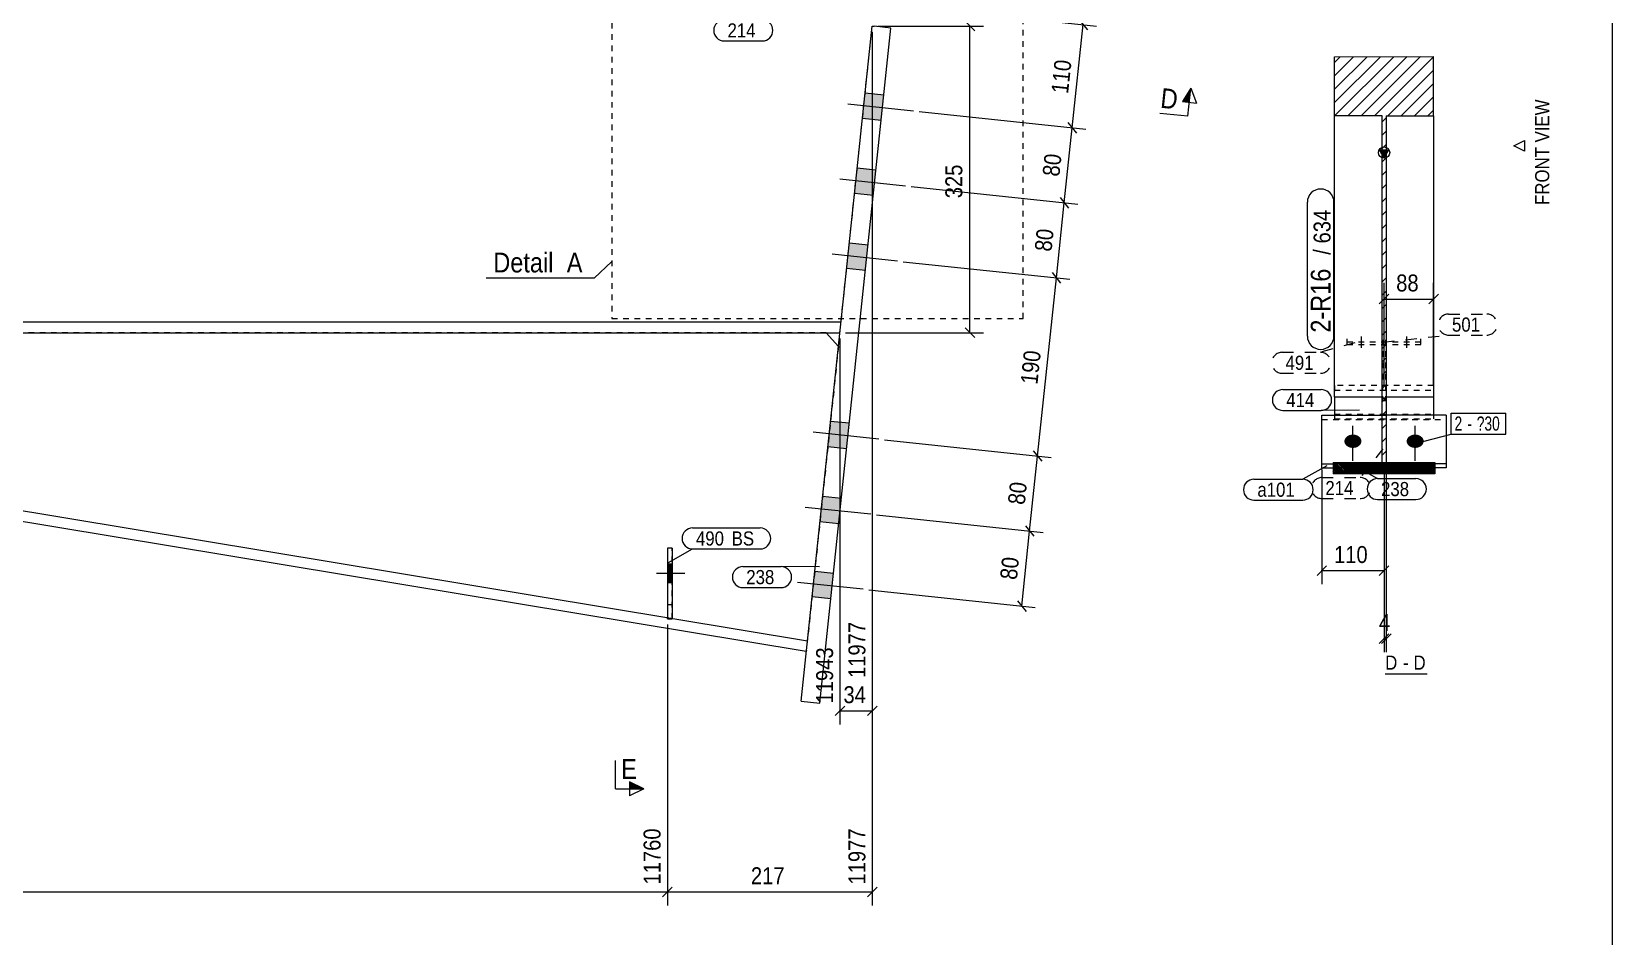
# Model space of a CAD drawing. Header units: millimetres. Extents: x 2 to 1174, y 1 to 825.
# Drawn here: x 894.6 to 1174, y 268.4 to 428.3 of the extents above; entities that cross this region are included whole.
import ezdxf

# ---------------------------------------------------------------- set-up
doc = ezdxf.new("R2010")
doc.units = ezdxf.units.MM
for name, pattern in [('XKITLINE00', [0]), ('XKITLINE01', [4, 1, -1, 1, -1]), ('XKITLINE02', [4, 2, -2])]:
    doc.linetypes.add(name, pattern=pattern)
for name, color, linetype, lineweight in [('Bolt', 3, 'Continuous', 0), ('BoltMark', 7, 'Continuous', 0), ('DetailSymbol', 3, 'Continuous', 0), ('Dimensions', 7, 'Continuous', 0), ('DrawingSheet', 5, 'Continuous', 0), ('OtherObjectType', 7, 'Continuous', 0), ('Part', 2, 'Continuous', 0), ('PartMark', 7, 'Continuous', 0), ('Section', 6, 'Continuous', 0)]:
    doc.layers.add(name, color=color, linetype=linetype, lineweight=lineweight)
doc.styles.add('ARIAL', font='ARIAL.TTF')
doc.styles.add('ARIAL_NARROW', font='ARIALN.TTF')

# ---------------------------------------------------------------- blocks, each defined once
blk = doc.blocks.new('*A5')
at = {"layer": 'Part', "color": 7, "linetype": 'XKITLINE00', "lineweight": 0}
for p, q in [((1124.89, 413.42), (1135.36, 423.89)), ((1124.89, 415.78), (1132.99, 423.89)), ((1124.89, 418.14), (1130.63, 423.88)), ((1124.89, 420.5), (1128.27, 423.87)), ((1124.89, 422.85), (1125.9, 423.87)), ((1127.25, 413.42), (1137.72, 423.9)), ((1129.6, 413.42), (1140.08, 423.91)), ((1131.96, 413.42), (1142.38, 423.84)), ((1134.32, 413.42), (1142.39, 421.5)), ((1136.68, 413.42), (1142.39, 419.14)), ((1139.03, 413.42), (1142.39, 416.78)), ((1141.39, 413.42), (1142.39, 414.42)), ((1133.29, 412.4), (1133.99, 413.1)), ((1133.29, 410.04), (1133.99, 410.74)), ((1133.29, 407.68), (1133.99, 408.38)), ((1133.29, 405.32), (1133.99, 406.02)), ((1133.29, 402.97), (1133.99, 403.67)), ((1133.29, 400.61), (1133.99, 401.31)), ((1133.29, 398.25), (1133.99, 398.95)), ((1133.29, 395.89), (1133.99, 396.59)), ((1133.29, 393.54), (1133.99, 394.24)), ((1133.29, 391.18), (1133.99, 391.88)), ((1133.29, 388.82), (1133.99, 389.52)), ((1133.29, 386.46), (1133.99, 387.16)), ((1133.29, 384.11), (1133.99, 384.81)), ((1133.29, 381.75), (1133.99, 382.45)), ((1133.29, 379.39), (1133.99, 380.09)), ((1133.29, 377.04), (1133.99, 377.74)), ((1133.29, 374.68), (1133.99, 375.38)), ((1133.29, 372.32), (1133.99, 373.02)), ((1133.29, 369.96), (1133.99, 370.66)), ((1133.29, 367.61), (1133.99, 368.31)), ((1133.29, 365.25), (1133.99, 365.95)), ((1133.29, 362.89), (1133.99, 363.59)), ((1133.29, 360.53), (1133.99, 361.23)), ((1133.29, 358.18), (1133.99, 358.88)), ((1133.29, 355.82), (1133.99, 356.52)), ((1133.29, 353.46), (1133.99, 354.16))]:
    blk.add_line(p, q, dxfattribs=at)
blk = doc.blocks.new('*A8')
at = {"layer": 'Part', "color": 7, "linetype": 'XKITLINE00', "lineweight": 0}
for p, q in [((1125.72, 351.22), (1124.79, 352.14)), ((1125.85, 351.35), (1125.06, 352.14)), ((1125.99, 351.49), (1125.33, 352.14)), ((1126.12, 351.62), (1125.6, 352.14)), ((1126.26, 351.76), (1125.87, 352.14)), ((1126.39, 351.89), (1126.14, 352.14)), ((1126.52, 352.03), (1126.41, 352.14)), ((1128.68, 350.14), (1126.68, 352.14)), ((1128.95, 350.14), (1126.95, 352.14)), ((1129.22, 350.14), (1127.22, 352.14)), ((1129.49, 350.14), (1127.49, 352.14)), ((1129.76, 350.14), (1127.76, 352.14)), ((1130.03, 350.14), (1128.03, 352.14)), ((1130.3, 350.14), (1128.3, 352.14)), ((1130.57, 350.14), (1128.57, 352.14)), ((1130.84, 350.14), (1128.84, 352.14)), ((1131.1, 350.14), (1129.1, 352.14)), ((1131.37, 350.14), (1129.37, 352.14)), ((1131.64, 350.14), (1129.64, 352.14)), ((1131.91, 350.14), (1129.91, 352.14)), ((1132.18, 350.14), (1130.18, 352.14)), ((1132.45, 350.14), (1130.45, 352.14)), ((1132.72, 350.14), (1130.72, 352.14)), ((1132.99, 350.14), (1130.99, 352.14)), ((1133.26, 350.14), (1131.26, 352.14)), ((1133.53, 350.14), (1131.53, 352.14)), ((1133.8, 350.14), (1131.8, 352.14)), ((1134.07, 350.14), (1132.07, 352.14)), ((1134.34, 350.14), (1132.34, 352.14)), ((1134.61, 350.14), (1132.61, 352.14)), ((1134.88, 350.14), (1132.88, 352.14)), ((1135.15, 350.14), (1133.15, 352.14)), ((1135.41, 350.14), (1133.41, 352.14)), ((1135.68, 350.14), (1133.68, 352.14)), ((1135.95, 350.14), (1133.95, 352.14)), ((1136.22, 350.14), (1134.22, 352.14)), ((1136.49, 350.14), (1134.49, 352.14)), ((1136.76, 350.14), (1134.76, 352.14)), ((1137.03, 350.14), (1135.03, 352.14)), ((1137.3, 350.14), (1135.3, 352.14)), ((1137.57, 350.14), (1135.57, 352.14)), ((1137.84, 350.14), (1135.84, 352.14)), ((1138.11, 350.14), (1136.11, 352.14)), ((1138.38, 350.14), (1136.38, 352.14)), ((1138.65, 350.14), (1136.65, 352.14)), ((1138.92, 350.14), (1136.92, 352.14)), ((1139.19, 350.14), (1137.19, 352.14)), ((1139.46, 350.14), (1137.46, 352.14)), ((1139.73, 350.14), (1137.73, 352.14)), ((1139.99, 350.14), (1137.99, 352.14)), ((1140.26, 350.14), (1138.26, 352.14)), ((1140.53, 350.14), (1138.53, 352.14)), ((1140.8, 350.14), (1138.8, 352.14)), ((1141.07, 350.14), (1139.07, 352.14)), ((1141.34, 350.14), (1139.34, 352.14)), ((1141.61, 350.14), (1139.61, 352.14)), ((1141.88, 350.14), (1139.88, 352.14)), ((1142.15, 350.14), (1140.15, 352.14)), ((1142.42, 350.14), (1140.42, 352.14)), ((1142.64, 350.19), (1140.69, 352.14)), ((1142.64, 350.46), (1140.96, 352.14)), ((1142.64, 350.73), (1141.23, 352.14)), ((1142.64, 351), (1141.5, 352.14)), ((1142.64, 351.27), (1141.77, 352.14)), ((1142.64, 351.54), (1142.04, 352.14)), ((1142.64, 351.81), (1142.31, 352.14)), ((1142.63, 352.09), (1142.57, 352.14)), ((1125.58, 351.08), (1124.64, 352.03)), ((1125.45, 350.95), (1124.64, 351.76)), ((1125.31, 350.82), (1124.64, 351.49)), ((1125.18, 350.68), (1124.64, 351.22)), ((1125.04, 350.55), (1124.64, 350.95)), ((1124.91, 350.41), (1124.64, 350.68)), ((1124.77, 350.28), (1124.64, 350.41)), ((1124.91, 350.14), (1124.77, 350.28)), ((1125.18, 350.14), (1124.91, 350.41)), ((1125.45, 350.14), (1125.04, 350.55)), ((1125.72, 350.14), (1125.18, 350.68)), ((1125.99, 350.14), (1125.31, 350.82)), ((1126.26, 350.14), (1125.45, 350.95)), ((1126.52, 350.14), (1125.58, 351.08)), ((1126.79, 350.14), (1125.72, 351.22)), ((1127.06, 350.14), (1125.85, 351.35)), ((1127.33, 350.14), (1125.99, 351.49)), ((1127.6, 350.14), (1126.12, 351.62)), ((1127.87, 350.14), (1126.26, 351.76)), ((1128.14, 350.14), (1126.39, 351.89)), ((1128.41, 350.14), (1126.52, 352.03))]:
    blk.add_line(p, q, dxfattribs=at)
blk = doc.blocks.new('*A18')
at = {"layer": 'Bolt'}
for points in [[(1044.77, 412.62), (1041.45, 412.97), (1041.92, 417.45), (1045.24, 417.1)], [(1044.77, 412.62), (1041.45, 412.97), (1041.92, 417.45), (1045.24, 417.1)], [(1043.37, 399.36), (1040.05, 399.71), (1040.52, 404.19), (1043.84, 403.84)], [(1043.37, 399.36), (1040.05, 399.71), (1040.52, 404.19), (1043.84, 403.84)], [(1041.97, 386.1), (1038.65, 386.45), (1039.13, 390.93), (1042.44, 390.58)], [(1041.97, 386.1), (1038.65, 386.45), (1039.13, 390.93), (1042.44, 390.58)], [(1038.65, 354.61), (1035.33, 354.96), (1035.8, 359.44), (1039.12, 359.09)], [(1038.65, 354.61), (1035.33, 354.96), (1035.8, 359.44), (1039.12, 359.09)], [(1037.25, 341.35), (1033.93, 341.7), (1034.41, 346.18), (1037.72, 345.83)], [(1037.25, 341.35), (1033.93, 341.7), (1034.41, 346.18), (1037.72, 345.83)], [(1035.85, 328.09), (1032.54, 328.44), (1033.01, 332.92), (1036.32, 332.57)], [(1035.85, 328.09), (1032.54, 328.44), (1033.01, 332.92), (1036.32, 332.57)]]:
    blk.add_hatch(color=3, dxfattribs=at).paths.add_polyline_path(points, flags=17)
at = {"layer": 'Bolt', "color": 3, "linetype": 'XKITLINE00', "lineweight": 0}
for p, q in [((1045.24, 417.1), (1041.92, 417.45)), ((1045.24, 417.1), (1041.92, 417.45)), ((1050.47, 414.28), (1038.87, 415.51)), ((1050.47, 414.28), (1038.87, 415.51)), ((1044.77, 412.62), (1041.45, 412.97)), ((1044.77, 412.62), (1041.45, 412.97)), ((1043.84, 403.84), (1040.52, 404.19)), ((1043.84, 403.84), (1040.52, 404.19)), ((1049.07, 401.02), (1037.47, 402.25)), ((1049.07, 401.02), (1037.47, 402.25)), ((1043.37, 399.36), (1040.05, 399.71)), ((1043.37, 399.36), (1040.05, 399.71)), ((1047.67, 387.76), (1036.07, 388.99)), ((1047.67, 387.76), (1036.07, 388.99)), ((1042.44, 390.58), (1039.13, 390.93)), ((1042.44, 390.58), (1039.13, 390.93)), ((1041.97, 386.1), (1038.65, 386.45)), ((1041.97, 386.1), (1038.65, 386.45)), ((1039.12, 359.09), (1035.8, 359.44)), ((1039.12, 359.09), (1035.8, 359.44)), ((1044.35, 356.27), (1032.75, 357.5)), ((1044.35, 356.27), (1032.75, 357.5)), ((1038.65, 354.61), (1035.33, 354.96)), ((1038.65, 354.61), (1035.33, 354.96)), ((1042.95, 343.01), (1031.35, 344.24)), ((1042.95, 343.01), (1031.35, 344.24)), ((1037.72, 345.83), (1034.41, 346.18)), ((1037.72, 345.83), (1034.41, 346.18)), ((1037.25, 341.35), (1033.93, 341.7)), ((1037.25, 341.35), (1033.93, 341.7)), ((1036.32, 332.57), (1033.01, 332.92)), ((1036.32, 332.57), (1033.01, 332.92)), ((1041.56, 329.75), (1029.95, 330.98)), ((1041.56, 329.75), (1029.95, 330.98)), ((1035.85, 328.09), (1032.54, 328.44)), ((1035.85, 328.09), (1032.54, 328.44))]:
    blk.add_line(p, q, dxfattribs=at)
blk = doc.blocks.new('*A20')
at = {"layer": 'Part', "color": 7, "linetype": 'XKITLINE01', "lineweight": 0}
blk.add_line((1037.46, 375.11), (1043.17, 429.3), dxfattribs=at)
at = {"layer": 'Part', "color": 2, "linetype": 'XKITLINE00', "lineweight": 0}
for p, q in [((1037.65, 376.94), (677.67, 376.94)), ((677.67, 375.11), (1037.46, 375.11))]:
    blk.add_line(p, q, dxfattribs=at)
blk = doc.blocks.new('*A24')
at = {"layer": 'Part', "color": 2, "linetype": 'XKITLINE00', "lineweight": 0}
for p, q in [((1007.8, 337.05), (1006.96, 337.05)), ((1006.96, 337.05), (1006.96, 324.69)), ((1007.8, 337.05), (1007.8, 324.55))]:
    blk.add_line(p, q, dxfattribs=at)
at = {"layer": 'Part', "color": 7, "linetype": 'XKITLINE01', "lineweight": 0}
for p, q in [((1006.96, 327.05), (1007.8, 327.05)), ((1006.96, 324.55), (1006.96, 324.69)), ((1007.8, 324.55), (1006.96, 324.55))]:
    blk.add_line(p, q, dxfattribs=at)
blk = doc.blocks.new('*A34')
at = {"layer": 'Part', "color": 7, "linetype": 'XKITLINE01', "lineweight": 0}
for p, q in [((1006.96, 337.05), (1006.96, 324.55)), ((1007.8, 337.05), (1006.96, 337.05)), ((1007.8, 324.55), (1007.8, 337.05)), ((1006.96, 327.05), (1007.8, 327.05)), ((1006.96, 324.55), (1007.8, 324.55))]:
    blk.add_line(p, q, dxfattribs=at)
blk = doc.blocks.new('*A54')
at = {"layer": 'Part', "color": 2, "linetype": 'XKITLINE00', "lineweight": 0}
for p, q in [((1030.59, 309.96), (1043.17, 429.3)), ((1033.9, 309.61), (1046.49, 428.95)), ((1043.17, 429.3), (1043.49, 429.26)), ((1046.49, 428.95), (1043.5, 429.26)), ((1030.59, 309.96), (1033.9, 309.61))]:
    blk.add_line(p, q, dxfattribs=at)
at = {"layer": 'Part', "color": 7, "linetype": 'XKITLINE01', "lineweight": 0}
for p, q in [((1043.49, 429.26), (1043.5, 429.26)), ((1043.5, 429.26), (1043.49, 429.26))]:
    blk.add_line(p, q, dxfattribs=at)
blk = doc.blocks.new('*A55')
at = {"layer": 'Part', "color": 2, "linetype": 'XKITLINE00', "lineweight": 0}
for p, q in [((1031.71, 320.58), (702.97, 375.11)), ((1037.2, 372.69), (1035.02, 375.11)), ((1031.51, 318.75), (702.67, 373.3))]:
    blk.add_line(p, q, dxfattribs=at)
at = {"layer": 'Part', "color": 7, "linetype": 'XKITLINE01', "lineweight": 0}
for p, q in [((1035.02, 375.11), (702.97, 375.11)), ((1037.2, 372.69), (1031.51, 318.75))]:
    blk.add_line(p, q, dxfattribs=at)
blk = doc.blocks.new('*A61')
at = {"layer": 'Bolt'}
blk.add_hatch(color=3, dxfattribs=at).paths.add_polyline_path([(1007.8, 330.91), (1006.96, 330.91), (1006.96, 334.18), (1007.8, 334.18)], flags=17)
at = {"layer": 'Bolt', "color": 3, "linetype": 'XKITLINE00', "lineweight": 0}
for p, q in [((1010.05, 332.55), (1005.05, 332.55)), ((1007.8, 334.18), (1006.96, 334.18)), ((1007.8, 330.91), (1006.96, 330.91))]:
    blk.add_line(p, q, dxfattribs=at)
blk = doc.blocks.new('*A69')
at = {"layer": 'Bolt', "color": 3, "linetype": 'XKITLINE02', "lineweight": 0}
for p, q in [((1010.05, 332.55), (1005.05, 332.55)), ((1007.8, 334.18), (1006.96, 334.18)), ((1007.8, 330.91), (1006.96, 330.91))]:
    blk.add_line(p, q, dxfattribs=at)
blk = doc.blocks.new('*A157')
at = {"layer": 'Bolt', "color": 3, "linetype": 'XKITLINE02', "lineweight": 0}
for p, q in [((1129.64, 372.45), (1129.64, 375.43)), ((1137.64, 372.45), (1137.64, 375.43))]:
    blk.add_line(p, q, dxfattribs=at)
blk = doc.blocks.new('*A158')
at = {"layer": 'Bolt'}
for points in [[(1128.1, 354.75), (1128.07, 354.75), (1128.03, 354.75), (1127.99, 354.75), (1127.96, 354.75), (1127.92, 354.76), (1127.88, 354.76), (1127.85, 354.77), (1127.81, 354.77), (1127.77, 354.78), (1127.74, 354.79), (1127.7, 354.8), (1127.67, 354.8), (1127.63, 354.81), (1127.6, 354.82), (1127.56, 354.83), (1127.53, 354.85), (1127.5, 354.86), (1127.46, 354.87), (1127.43, 354.88), (1127.4, 354.9), (1127.37, 354.91), (1127.34, 354.93), (1127.31, 354.94), (1127.27, 354.96), (1127.25, 354.98), (1127.22, 354.99), (1127.19, 355.01), (1127.16, 355.03), (1127.13, 355.05), (1127.1, 355.07), (1127.08, 355.09), (1127.05, 355.11), (1127.03, 355.13), (1127, 355.15), (1126.98, 355.18), (1126.96, 355.2), (1126.93, 355.22), (1126.91, 355.24), (1126.89, 355.27), (1126.87, 355.29), (1126.85, 355.32), (1126.83, 355.34), (1126.82, 355.37), (1126.8, 355.39), (1126.78, 355.42), (1126.77, 355.45), (1126.75, 355.47), (1126.74, 355.5), (1126.73, 355.53), (1126.71, 355.55), (1126.7, 355.58), (1126.69, 355.61), (1126.68, 355.64), (1126.68, 355.66), (1126.67, 355.69), (1126.66, 355.72), (1126.65, 355.75), (1126.65, 355.78), (1126.65, 355.81), (1126.64, 355.84), (1126.64, 355.86), (1126.64, 355.89), (1126.64, 355.92), (1126.64, 355.95), (1126.64, 355.98), (1126.64, 356.01), (1126.65, 356.04), (1126.65, 356.07), (1126.65, 356.1), (1126.66, 356.12), (1126.67, 356.15), (1126.68, 356.18), (1126.68, 356.21), (1126.69, 356.24), (1126.7, 356.26), (1126.71, 356.29), (1126.73, 356.32), (1126.74, 356.35), (1126.75, 356.37), (1126.77, 356.4), (1126.78, 356.43), (1126.8, 356.45), (1126.82, 356.48), (1126.83, 356.5), (1126.85, 356.53), (1126.87, 356.55), (1126.89, 356.58), (1126.91, 356.6), (1126.93, 356.62), (1126.96, 356.65), (1126.98, 356.67), (1127, 356.69), (1127.03, 356.71), (1127.05, 356.73), (1127.08, 356.76), (1127.1, 356.78), (1127.13, 356.8), (1127.16, 356.81), (1127.19, 356.83), (1127.22, 356.85), (1127.25, 356.87), (1127.27, 356.89), (1127.31, 356.9), (1127.34, 356.92), (1127.37, 356.93), (1127.4, 356.95), (1127.43, 356.96), (1127.46, 356.97), (1127.5, 356.99), (1127.53, 357), (1127.56, 357.01), (1127.6, 357.02), (1127.63, 357.03), (1127.67, 357.04), (1127.7, 357.05), (1127.74, 357.06), (1127.77, 357.07), (1127.81, 357.07), (1127.85, 357.08), (1127.88, 357.08), (1127.92, 357.09), (1127.96, 357.09), (1127.99, 357.1), (1128.03, 357.1), (1128.07, 357.1), (1128.1, 357.1), (1128.14, 357.1), (1128.18, 357.1), (1128.21, 357.1), (1128.25, 357.1), (1128.29, 357.1), (1128.32, 357.09), (1128.36, 357.09), (1128.4, 357.08), (1128.43, 357.08), (1128.47, 357.07), (1128.5, 357.07), (1128.54, 357.06), (1128.57, 357.05), (1128.61, 357.04), (1128.64, 357.03), (1128.68, 357.02), (1128.71, 357.01), (1128.75, 357), (1128.78, 356.99), (1128.81, 356.97), (1128.85, 356.96), (1128.88, 356.95), (1128.91, 356.93), (1128.94, 356.92), (1128.97, 356.9), (1129, 356.89), (1129.03, 356.87), (1129.06, 356.85), (1129.09, 356.83), (1129.12, 356.81), (1129.15, 356.8), (1129.17, 356.78), (1129.2, 356.76), (1129.23, 356.73), (1129.25, 356.71), (1129.27, 356.69), (1129.3, 356.67), (1129.32, 356.65), (1129.34, 356.62), (1129.37, 356.6), (1129.39, 356.58), (1129.41, 356.55), (1129.43, 356.53), (1129.44, 356.5), (1129.46, 356.48), (1129.48, 356.45), (1129.49, 356.43), (1129.51, 356.4), (1129.52, 356.37), (1129.54, 356.35), (1129.55, 356.32), (1129.56, 356.29), (1129.57, 356.26), (1129.58, 356.24), (1129.59, 356.21), (1129.6, 356.18), (1129.61, 356.15), (1129.62, 356.12), (1129.62, 356.1), (1129.63, 356.07), (1129.63, 356.04), (1129.63, 356.01), (1129.64, 355.98), (1129.64, 355.95), (1129.64, 355.92), (1129.64, 355.89), (1129.64, 355.86), (1129.63, 355.84), (1129.63, 355.81), (1129.63, 355.78), (1129.62, 355.75), (1129.62, 355.72), (1129.61, 355.69), (1129.6, 355.66), (1129.59, 355.64), (1129.58, 355.61), (1129.57, 355.58), (1129.56, 355.55), (1129.55, 355.53), (1129.54, 355.5), (1129.52, 355.47), (1129.51, 355.45), (1129.49, 355.42), (1129.48, 355.39), (1129.46, 355.37), (1129.44, 355.34), (1129.43, 355.32), (1129.41, 355.29), (1129.39, 355.27), (1129.37, 355.24), (1129.34, 355.22), (1129.32, 355.2), (1129.3, 355.18), (1129.27, 355.15), (1129.25, 355.13), (1129.23, 355.11), (1129.2, 355.09), (1129.17, 355.07), (1129.15, 355.05), (1129.12, 355.03), (1129.09, 355.01), (1129.06, 354.99), (1129.03, 354.98), (1129, 354.96), (1128.97, 354.94), (1128.94, 354.93), (1128.91, 354.91), (1128.88, 354.9), (1128.85, 354.88), (1128.81, 354.87), (1128.78, 354.86), (1128.75, 354.85), (1128.71, 354.83), (1128.68, 354.82), (1128.64, 354.81), (1128.61, 354.8), (1128.57, 354.8), (1128.54, 354.79), (1128.5, 354.78), (1128.47, 354.77), (1128.43, 354.77), (1128.4, 354.76), (1128.36, 354.76), (1128.32, 354.75), (1128.29, 354.75), (1128.25, 354.75), (1128.21, 354.75), (1128.18, 354.75), (1128.14, 354.74)], [(1139.1, 354.75), (1139.07, 354.75), (1139.03, 354.75), (1138.99, 354.75), (1138.96, 354.75), (1138.92, 354.76), (1138.88, 354.76), (1138.85, 354.77), (1138.81, 354.77), (1138.77, 354.78), (1138.74, 354.79), (1138.7, 354.8), (1138.67, 354.8), (1138.63, 354.81), (1138.6, 354.82), (1138.56, 354.83), (1138.53, 354.85), (1138.5, 354.86), (1138.46, 354.87), (1138.43, 354.88), (1138.4, 354.9), (1138.37, 354.91), (1138.34, 354.93), (1138.31, 354.94), (1138.27, 354.96), (1138.25, 354.98), (1138.22, 354.99), (1138.19, 355.01), (1138.16, 355.03), (1138.13, 355.05), (1138.1, 355.07), (1138.08, 355.09), (1138.05, 355.11), (1138.03, 355.13), (1138, 355.15), (1137.98, 355.18), (1137.96, 355.2), (1137.93, 355.22), (1137.91, 355.24), (1137.89, 355.27), (1137.87, 355.29), (1137.85, 355.32), (1137.83, 355.34), (1137.82, 355.37), (1137.8, 355.39), (1137.78, 355.42), (1137.77, 355.45), (1137.75, 355.47), (1137.74, 355.5), (1137.73, 355.53), (1137.71, 355.55), (1137.7, 355.58), (1137.69, 355.61), (1137.68, 355.64), (1137.68, 355.66), (1137.67, 355.69), (1137.66, 355.72), (1137.65, 355.75), (1137.65, 355.78), (1137.65, 355.81), (1137.64, 355.84), (1137.64, 355.86), (1137.64, 355.89), (1137.64, 355.92), (1137.64, 355.95), (1137.64, 355.98), (1137.64, 356.01), (1137.65, 356.04), (1137.65, 356.07), (1137.65, 356.1), (1137.66, 356.12), (1137.67, 356.15), (1137.68, 356.18), (1137.68, 356.21), (1137.69, 356.24), (1137.7, 356.26), (1137.71, 356.29), (1137.73, 356.32), (1137.74, 356.35), (1137.75, 356.37), (1137.77, 356.4), (1137.78, 356.43), (1137.8, 356.45), (1137.82, 356.48), (1137.83, 356.5), (1137.85, 356.53), (1137.87, 356.55), (1137.89, 356.58), (1137.91, 356.6), (1137.93, 356.62), (1137.96, 356.65), (1137.98, 356.67), (1138, 356.69), (1138.03, 356.71), (1138.05, 356.73), (1138.08, 356.76), (1138.1, 356.78), (1138.13, 356.8), (1138.16, 356.81), (1138.19, 356.83), (1138.22, 356.85), (1138.25, 356.87), (1138.27, 356.89), (1138.31, 356.9), (1138.34, 356.92), (1138.37, 356.93), (1138.4, 356.95), (1138.43, 356.96), (1138.46, 356.97), (1138.5, 356.99), (1138.53, 357), (1138.56, 357.01), (1138.6, 357.02), (1138.63, 357.03), (1138.67, 357.04), (1138.7, 357.05), (1138.74, 357.06), (1138.77, 357.07), (1138.81, 357.07), (1138.85, 357.08), (1138.88, 357.08), (1138.92, 357.09), (1138.96, 357.09), (1138.99, 357.1), (1139.03, 357.1), (1139.07, 357.1), (1139.1, 357.1), (1139.14, 357.1), (1139.18, 357.1), (1139.21, 357.1), (1139.25, 357.1), (1139.29, 357.1), (1139.32, 357.09), (1139.36, 357.09), (1139.4, 357.08), (1139.43, 357.08), (1139.47, 357.07), (1139.5, 357.07), (1139.54, 357.06), (1139.57, 357.05), (1139.61, 357.04), (1139.64, 357.03), (1139.68, 357.02), (1139.71, 357.01), (1139.75, 357), (1139.78, 356.99), (1139.81, 356.97), (1139.85, 356.96), (1139.88, 356.95), (1139.91, 356.93), (1139.94, 356.92), (1139.97, 356.9), (1140, 356.89), (1140.03, 356.87), (1140.06, 356.85), (1140.09, 356.83), (1140.12, 356.81), (1140.15, 356.8), (1140.17, 356.78), (1140.2, 356.76), (1140.23, 356.73), (1140.25, 356.71), (1140.27, 356.69), (1140.3, 356.67), (1140.32, 356.65), (1140.34, 356.62), (1140.37, 356.6), (1140.39, 356.58), (1140.41, 356.55), (1140.43, 356.53), (1140.44, 356.5), (1140.46, 356.48), (1140.48, 356.45), (1140.49, 356.43), (1140.51, 356.4), (1140.52, 356.37), (1140.54, 356.35), (1140.55, 356.32), (1140.56, 356.29), (1140.57, 356.26), (1140.58, 356.24), (1140.59, 356.21), (1140.6, 356.18), (1140.61, 356.15), (1140.62, 356.12), (1140.62, 356.1), (1140.63, 356.07), (1140.63, 356.04), (1140.63, 356.01), (1140.64, 355.98), (1140.64, 355.95), (1140.64, 355.92), (1140.64, 355.89), (1140.64, 355.86), (1140.63, 355.84), (1140.63, 355.81), (1140.63, 355.78), (1140.62, 355.75), (1140.62, 355.72), (1140.61, 355.69), (1140.6, 355.66), (1140.59, 355.64), (1140.58, 355.61), (1140.57, 355.58), (1140.56, 355.55), (1140.55, 355.53), (1140.54, 355.5), (1140.52, 355.47), (1140.51, 355.45), (1140.49, 355.42), (1140.48, 355.39), (1140.46, 355.37), (1140.44, 355.34), (1140.43, 355.32), (1140.41, 355.29), (1140.39, 355.27), (1140.37, 355.24), (1140.34, 355.22), (1140.32, 355.2), (1140.3, 355.18), (1140.27, 355.15), (1140.25, 355.13), (1140.23, 355.11), (1140.2, 355.09), (1140.17, 355.07), (1140.15, 355.05), (1140.12, 355.03), (1140.09, 355.01), (1140.06, 354.99), (1140.03, 354.98), (1140, 354.96), (1139.97, 354.94), (1139.94, 354.93), (1139.91, 354.91), (1139.88, 354.9), (1139.85, 354.88), (1139.81, 354.87), (1139.78, 354.86), (1139.75, 354.85), (1139.71, 354.83), (1139.68, 354.82), (1139.64, 354.81), (1139.61, 354.8), (1139.57, 354.8), (1139.54, 354.79), (1139.5, 354.78), (1139.47, 354.77), (1139.43, 354.77), (1139.4, 354.76), (1139.36, 354.76), (1139.32, 354.75), (1139.29, 354.75), (1139.25, 354.75), (1139.21, 354.75), (1139.18, 354.75), (1139.14, 354.74)]]:
    blk.add_hatch(color=3, dxfattribs=at).paths.add_polyline_path(points, flags=17)
at = {"layer": 'Bolt', "color": 3, "linetype": 'XKITLINE00', "lineweight": 0}
for p, q in [((1128.14, 352.46), (1128.14, 358.65)), ((1139.14, 352.46), (1139.14, 358.65))]:
    blk.add_line(p, q, dxfattribs=at)
blk = doc.blocks.new('*A159')
at = {"layer": 'Part'}
blk.add_hatch(color=2, dxfattribs=at).paths.add_polyline_path([(1132.84, 407.43), (1134.44, 407.43), (1133.64, 406.03)], flags=17)
at = {"layer": 'Part', "color": 2, "linetype": 'XKITLINE00', "lineweight": 0}
for p, q in [((1124.89, 423.87), (1142.39, 423.91)), ((1124.89, 363.76), (1124.89, 423.87)), ((1142.39, 413.42), (1142.39, 423.91)), ((1133.29, 413.42), (1124.89, 413.42)), ((1133.29, 352.14), (1133.29, 413.42)), ((1133.99, 413.42), (1133.99, 352.14)), ((1133.99, 413.42), (1142.39, 413.42)), ((1142.39, 413.42), (1142.39, 363.76)), ((1133.64, 406.03), (1132.84, 407.43)), ((1132.84, 407.43), (1134.44, 407.43)), ((1134.44, 407.43), (1133.64, 406.03)), ((1124.89, 363.76), (1133.29, 363.76)), ((1133.99, 363.76), (1142.39, 363.76)), ((1133.29, 352.14), (1133.99, 352.14))]:
    blk.add_line(p, q, dxfattribs=at)
at = {"layer": 'Part', "color": 7, "linetype": 'XKITLINE01', "lineweight": 0}
for p, q in [((1124.89, 364.96), (1142.39, 364.96)), ((1133.29, 363.55), (1133.99, 363.55))]:
    blk.add_line(p, q, dxfattribs=at)
at = {"layer": 'Part', "color": 2, "linetype": 'XKITLINE00', "lineweight": 0}
blk.add_circle((1133.64, 406.93), 1, dxfattribs=at)
blk = doc.blocks.new('*A162')
at = {"layer": 'Part', "color": 7, "linetype": 'XKITLINE01', "lineweight": 0}
for p, q in [((1127.14, 373.02), (1127.14, 374.36)), ((1127.14, 373.51), (1140.14, 373.51)), ((1127.14, 373.02), (1140.14, 373.02)), ((1140.14, 373.02), (1140.14, 374.36))]:
    blk.add_line(p, q, dxfattribs=at)
blk = doc.blocks.new('*A163')
at = {"layer": 'Part', "color": 7, "linetype": 'XKITLINE01', "lineweight": 0}
for p, q in [((1133.39, 373.86), (1133.39, 363.07)), ((1133.39, 373.02), (1133.89, 373.02)), ((1133.89, 373.86), (1133.89, 363.07)), ((1133.89, 363.07), (1133.39, 363.07))]:
    blk.add_line(p, q, dxfattribs=at)
blk = doc.blocks.new('*A164')
at = {"layer": 'Part', "color": 2, "linetype": 'XKITLINE00', "lineweight": 0}
for p, q in [((1124.64, 352.14), (1124.64, 350.14)), ((1124.64, 352.14), (1142.64, 352.14)), ((1142.64, 352.14), (1142.64, 350.14)), ((1142.64, 350.14), (1124.64, 350.14))]:
    blk.add_line(p, q, dxfattribs=at)
blk = doc.blocks.new('*A165')
at = {"layer": 'Part', "color": 7, "linetype": 'XKITLINE01', "lineweight": 0}
for p, q in [((1124.89, 365.75), (1124.89, 363.76)), ((1142.39, 365.75), (1124.89, 365.75)), ((1124.89, 364.96), (1142.39, 364.96)), ((1142.39, 365.75), (1142.39, 363.76)), ((1124.89, 360.7), (1142.39, 360.7)), ((1124.89, 360.53), (1124.89, 359.91)), ((1142.39, 360.53), (1142.39, 359.91)), ((1124.89, 359.91), (1142.39, 359.91))]:
    blk.add_line(p, q, dxfattribs=at)
at = {"layer": 'Part', "color": 2, "linetype": 'XKITLINE00', "lineweight": 0}
for p, q in [((1124.89, 363.76), (1124.89, 360.53)), ((1142.39, 363.76), (1142.39, 360.53))]:
    blk.add_line(p, q, dxfattribs=at)
blk = doc.blocks.new('*A166')
at = {"layer": 'Part', "color": 7, "linetype": 'XKITLINE01', "lineweight": 0}
for p, q in [((1133.24, 364.96), (1133.24, 363.55)), ((1133.24, 364.96), (1134.04, 364.96)), ((1133.99, 363.55), (1133.29, 363.55)), ((1134.04, 364.96), (1134.04, 363.55)), ((1133.24, 360.53), (1134.04, 360.53)), ((1133.24, 352.14), (1133.24, 351.95)), ((1134.04, 352.14), (1134.04, 351.95)), ((1133.24, 351.95), (1134.04, 351.95))]:
    blk.add_line(p, q, dxfattribs=at)
at = {"layer": 'Part', "color": 2, "linetype": 'XKITLINE00', "lineweight": 0}
for p, q in [((1133.24, 363.76), (1133.24, 352.14)), ((1133.24, 363.55), (1133.29, 363.55)), ((1134.04, 363.55), (1133.99, 363.55)), ((1134.04, 363.76), (1134.04, 352.14))]:
    blk.add_line(p, q, dxfattribs=at)
blk = doc.blocks.new('*A167')
at = {"layer": 'Part', "color": 2, "linetype": 'XKITLINE00', "lineweight": 0}
for p, q in [((1122.64, 351.2), (1122.64, 360.53)), ((1122.64, 360.53), (1133.24, 360.53)), ((1144.64, 360.53), (1134.04, 360.53)), ((1144.64, 360.53), (1144.64, 351.2)), ((1122.64, 351.95), (1124.64, 351.95)), ((1122.64, 351.2), (1124.64, 351.2)), ((1144.64, 351.95), (1142.64, 351.95)), ((1144.64, 351.2), (1142.64, 351.2))]:
    blk.add_line(p, q, dxfattribs=at)
at = {"layer": 'Part', "color": 7, "linetype": 'XKITLINE01', "lineweight": 0}
for p, q in [((1134.04, 360.53), (1133.24, 360.53)), ((1122.64, 359.79), (1144.64, 359.79)), ((1142.64, 351.95), (1124.64, 351.95)), ((1142.64, 351.2), (1124.64, 351.2))]:
    blk.add_line(p, q, dxfattribs=at)
blk = doc.blocks.new('*A183')
at = {"layer": 'DrawingSheet', "color": 5, "linetype": 'XKITLINE00', "lineweight": 0}
blk.add_line((1174, 5), (1174, 825), dxfattribs=at)
blk = doc.blocks.new('*A202')
at = {"layer": 'Dimensions', "color": 7, "linetype": 'XKITLINE00', "lineweight": 0}
for p, q in [((1006.96, 323.55), (1006.96, 273.88)), ((1007.81, 277.12), (1006.11, 275.43)), ((634.24, 276.28), (1006.96, 276.28))]:
    blk.add_line(p, q, dxfattribs=at)
at = {"layer": 'Dimensions', "color": 3}
blk.add_point((1006.96, 276.28), dxfattribs=at)
at = {"layer": 'Dimensions', "color": 3, "style": 'ARIAL', "width": 0.85}
blk.add_text('11760', height=3, rotation=90.0002, dxfattribs=at).set_placement((1005.76, 277.58))
blk = doc.blocks.new('*A203')
at = {"layer": 'Dimensions', "color": 7, "linetype": 'XKITLINE00', "lineweight": 0}
for p, q in [((1043.17, 428.3), (1043.17, 305.88)), ((1037.46, 374.11), (1037.46, 305.88)), ((1038.31, 309.12), (1036.61, 307.43)), ((1037.46, 308.28), (1043.17, 308.28)), ((1044.02, 309.12), (1042.32, 307.43))]:
    blk.add_line(p, q, dxfattribs=at)
at = {"layer": 'Dimensions', "color": 3}
for p in [(1037.46, 308.28), (1043.17, 308.28)]:
    blk.add_point(p, dxfattribs=at)
at = {"layer": 'Dimensions', "color": 3, "style": 'ARIAL', "width": 0.85}
for s, p in [('11977', (1041.97, 314.08)), ('11943', (1036.26, 309.58))]:
    blk.add_text(s, height=3, rotation=90.0002, dxfattribs=at).set_placement(p)
blk.add_text('34', height=3, dxfattribs=at).set_placement((1038.09, 309.63))
blk = doc.blocks.new('*A208')
at = {"layer": 'Dimensions', "color": 7, "linetype": 'XKITLINE00', "lineweight": 0}
for p, q in [((1044.17, 429.3), (1062.85, 429.3)), ((1059.6, 430.15), (1061.3, 428.45)), ((1060.45, 375.11), (1060.45, 429.3)), ((1038.46, 375.11), (1062.85, 375.11)), ((1059.6, 375.96), (1061.3, 374.26))]:
    blk.add_line(p, q, dxfattribs=at)
at = {"layer": 'Dimensions', "color": 3}
for p in [(1060.45, 429.3), (1060.45, 375.11)]:
    blk.add_point(p, dxfattribs=at)
at = {"layer": 'Dimensions', "color": 3, "style": 'ARIAL', "width": 0.85}
blk.add_text('325', height=3, rotation=90.0002, dxfattribs=at).set_placement((1059.1, 398.87))
blk = doc.blocks.new('*A212')
at = {"layer": 'DetailSymbol', "color": 6, "linetype": 'XKITLINE01', "lineweight": 0}
for p, q in [((1069.86, 465.88), (997.17, 465.88)), ((997.17, 465.88), (997.17, 377.63)), ((1069.86, 377.63), (1069.86, 465.88)), ((997.17, 377.63), (1069.86, 377.63))]:
    blk.add_line(p, q, dxfattribs=at)
at = {"layer": 'DetailSymbol', "color": 6, "linetype": 'XKITLINE00', "lineweight": 0}
for p, q in [((997.17, 387.69), (994.05, 384.76)), ((994.05, 384.76), (974.95, 384.76))]:
    blk.add_line(p, q, dxfattribs=at)
at = {"layer": 'DetailSymbol', "color": 7, "style": 'ARIAL', "width": 0.85}
for s, p in [('Detail', (976.2, 385.76)), ('A', (989.19, 385.76))]:
    blk.add_text(s, height=3.5, dxfattribs=at).set_placement(p)
blk = doc.blocks.new('*A215')
at = {"layer": 'PartMark', "color": 7, "linetype": 'XKITLINE00', "lineweight": 0}
for p, q in [((1020.31, 333.76), (1027.07, 333.76)), ((1033.83, 333.72), (1027.07, 333.76)), ((1020.31, 330.06), (1027.07, 330.06))]:
    blk.add_line(p, q, dxfattribs=at)
for centre, start, end in [((1020.31, 331.91), 90, 270), ((1027.07, 331.91), 270, 90)]:
    blk.add_arc(centre, 1.85, start, end, dxfattribs=at)
at = {"layer": 'PartMark', "color": 3, "style": 'ARIAL', "width": 0.85}
blk.add_text('238', height=2.5, dxfattribs=at).set_placement((1020.91, 330.66))
blk = doc.blocks.new('*A218')
at = {"layer": 'PartMark', "color": 7, "linetype": 'XKITLINE00', "lineweight": 0}
for p, q in [((1017, 430.38), (1023.76, 430.38)), ((1028, 432.77), (1023.76, 430.38)), ((1017, 426.68), (1023.76, 426.68))]:
    blk.add_line(p, q, dxfattribs=at)
for centre, start, end in [((1017, 428.53), 90, 270), ((1023.76, 428.53), 270, 90)]:
    blk.add_arc(centre, 1.85, start, end, dxfattribs=at)
at = {"layer": 'PartMark', "color": 3, "style": 'ARIAL', "width": 0.85}
blk.add_text('214', height=2.5, dxfattribs=at).set_placement((1017.6, 427.28))
blk = doc.blocks.new('*A223')
at = {"layer": 'PartMark', "color": 7, "linetype": 'XKITLINE00', "lineweight": 0}
for p, q in [((1011.42, 340.59), (1023.38, 340.59)), ((1007.18, 334.5), (1011.42, 336.89)), ((1011.42, 336.89), (1023.38, 336.89))]:
    blk.add_line(p, q, dxfattribs=at)
for centre, start, end in [((1011.42, 338.74), 90, 270), ((1023.38, 338.74), 270, 90)]:
    blk.add_arc(centre, 1.85, start, end, dxfattribs=at)
at = {"layer": 'PartMark', "color": 3, "style": 'ARIAL', "width": 0.85}
for s, p in [('490', (1012.02, 337.49)), ('BS', (1018.33, 337.49))]:
    blk.add_text(s, height=2.5, dxfattribs=at).set_placement(p)
blk = doc.blocks.new('*A233')
at = {"layer": 'Section'}
blk.add_hatch(color=3, dxfattribs=at).paths.add_polyline_path([(1098, 415.97), (1099.51, 418.32), (1099.25, 415.84)], flags=17)
at = {"layer": 'Section', "color": 3, "linetype": 'XKITLINE00', "lineweight": 0}
for p, q in [((1099.51, 418.32), (1098, 415.97)), ((1099.51, 418.32), (1100.49, 415.7)), ((1098, 415.97), (1100.49, 415.7))]:
    blk.add_line(p, q, dxfattribs=at)
at = {"layer": 'Section', "color": 1, "linetype": 'XKITLINE00', "lineweight": 0}
for q in [(1099.51, 418.32), (1094.01, 413.87)]:
    blk.add_line((1098.98, 413.35), q, dxfattribs=at)
at = {"layer": 'Section', "color": 7, "style": 'ARIAL', "width": 0.85}
blk.add_text('D', height=3.5, rotation=-6.0218, dxfattribs=at).set_placement((1094, 414.88))
blk = doc.blocks.new('*A235')
at = {"layer": 'Section'}
for points in [[(1000.3, 478.55), (1002.8, 478.55), (1000.3, 477.3)], [(1000.3, 295.75), (1002.8, 294.5), (1000.3, 294.5)]]:
    blk.add_hatch(color=3, dxfattribs=at).paths.add_polyline_path(points, flags=17)
at = {"layer": 'Section', "color": 1, "linetype": 'XKITLINE00', "lineweight": 0}
for p, q in [((997.8, 478.55), (997.8, 473.55)), ((997.8, 478.55), (1002.8, 478.55)), ((997.8, 294.5), (997.8, 299.5)), ((997.8, 294.5), (1002.8, 294.5))]:
    blk.add_line(p, q, dxfattribs=at)
at = {"layer": 'Section', "color": 3, "linetype": 'XKITLINE00', "lineweight": 0}
for p, q in [((1000.3, 477.3), (1000.3, 479.8)), ((1000.3, 479.8), (1002.8, 478.55)), ((1002.8, 478.55), (1000.3, 477.3)), ((1002.8, 294.5), (1000.3, 295.75)), ((1000.3, 295.75), (1000.3, 293.25)), ((1002.8, 294.5), (1000.3, 293.25))]:
    blk.add_line(p, q, dxfattribs=at)
at = {"layer": 'Section', "color": 7, "style": 'ARIAL', "width": 0.85}
for p in [(998.8, 473.3), (998.8, 296.25)]:
    blk.add_text('E', height=3.5, dxfattribs=at).set_placement(p)
blk = doc.blocks.new('*A267')
at = {"layer": 'Dimensions', "color": 7, "linetype": 'XKITLINE00', "lineweight": 0}
for p, q in [((1043.17, 428.3), (1043.17, 273.88)), ((1006.96, 323.55), (1006.96, 273.88)), ((1007.81, 277.12), (1006.11, 275.43)), ((1044.02, 277.12), (1042.32, 275.43)), ((1006.96, 276.28), (1043.17, 276.28))]:
    blk.add_line(p, q, dxfattribs=at)
at = {"layer": 'Dimensions', "color": 3}
for p in [(1006.96, 276.28), (1043.17, 276.28)]:
    blk.add_point(p, dxfattribs=at)
at = {"layer": 'Dimensions', "color": 3, "style": 'ARIAL', "width": 0.85}
blk.add_text('11977', height=3, rotation=90.0002, dxfattribs=at).set_placement((1041.97, 277.58))
blk.add_text('217', height=3, dxfattribs=at).set_placement((1021.73, 277.63))
blk = doc.blocks.new('*A271')
at = {"layer": 'Dimensions', "color": 7, "linetype": 'XKITLINE00', "lineweight": 0}
for p, q in [((1043.95, 342.91), (1073.39, 339.8)), ((1070.25, 340.99), (1071.76, 339.12)), ((1069.6, 326.79), (1071, 340.05)), ((1042.55, 329.65), (1071.99, 326.54)), ((1068.85, 327.73), (1070.36, 325.86))]:
    blk.add_line(p, q, dxfattribs=at)
at = {"layer": 'Dimensions', "color": 3}
for p in [(1071, 340.05), (1069.6, 326.79)]:
    blk.add_point(p, dxfattribs=at)
at = {"layer": 'Dimensions', "color": 3, "style": 'ARIAL', "width": 0.85}
blk.add_text('80', height=3, rotation=83.9784, dxfattribs=at).set_placement((1068.73, 331.35))
blk = doc.blocks.new('*A272')
at = {"layer": 'Dimensions', "color": 7, "linetype": 'XKITLINE00', "lineweight": 0}
for p, q in [((1045.35, 356.17), (1074.79, 353.06)), ((1071, 340.05), (1072.4, 353.31)), ((1071.65, 354.25), (1073.15, 352.38)), ((1043.95, 342.91), (1073.39, 339.8)), ((1070.25, 340.99), (1071.76, 339.12))]:
    blk.add_line(p, q, dxfattribs=at)
at = {"layer": 'Dimensions', "color": 3}
for p in [(1072.4, 353.31), (1071, 340.05)]:
    blk.add_point(p, dxfattribs=at)
at = {"layer": 'Dimensions', "color": 3, "style": 'ARIAL', "width": 0.85}
blk.add_text('80', height=3, rotation=83.9784, dxfattribs=at).set_placement((1070.12, 344.61))
blk = doc.blocks.new('*A273')
at = {"layer": 'Dimensions', "color": 7, "linetype": 'XKITLINE00', "lineweight": 0}
for p, q in [((1048.67, 387.66), (1078.11, 384.55)), ((1074.97, 385.74), (1076.48, 383.87)), ((1072.4, 353.31), (1075.72, 384.81)), ((1045.35, 356.17), (1074.79, 353.06)), ((1071.65, 354.25), (1073.15, 352.38))]:
    blk.add_line(p, q, dxfattribs=at)
at = {"layer": 'Dimensions', "color": 3}
for p in [(1075.72, 384.81), (1072.4, 353.31)]:
    blk.add_point(p, dxfattribs=at)
at = {"layer": 'Dimensions', "color": 3, "style": 'ARIAL', "width": 0.85}
blk.add_text('190', height=3, rotation=83.9784, dxfattribs=at).set_placement((1072.37, 365.88))
blk = doc.blocks.new('*A274')
at = {"layer": 'Dimensions', "color": 7, "linetype": 'XKITLINE00', "lineweight": 0}
for p, q in [((1050.07, 400.92), (1079.51, 397.81)), ((1075.72, 384.81), (1077.12, 398.06)), ((1076.37, 399), (1077.88, 397.13)), ((1048.67, 387.66), (1078.11, 384.55)), ((1074.97, 385.74), (1076.48, 383.87))]:
    blk.add_line(p, q, dxfattribs=at)
at = {"layer": 'Dimensions', "color": 3}
for p in [(1077.12, 398.06), (1075.72, 384.81)]:
    blk.add_point(p, dxfattribs=at)
at = {"layer": 'Dimensions', "color": 3, "style": 'ARIAL', "width": 0.85}
blk.add_text('80', height=3, rotation=83.9784, dxfattribs=at).set_placement((1074.85, 389.36))
blk = doc.blocks.new('*A275')
at = {"layer": 'Dimensions', "color": 7, "linetype": 'XKITLINE00', "lineweight": 0}
for p, q in [((1051.47, 414.18), (1080.91, 411.07)), ((1077.12, 398.06), (1078.52, 411.32)), ((1077.76, 412.26), (1079.27, 410.39)), ((1050.07, 400.92), (1079.51, 397.81)), ((1076.37, 399), (1077.88, 397.13))]:
    blk.add_line(p, q, dxfattribs=at)
at = {"layer": 'Dimensions', "color": 3}
for p in [(1078.52, 411.32), (1077.12, 398.06)]:
    blk.add_point(p, dxfattribs=at)
at = {"layer": 'Dimensions', "color": 3, "style": 'ARIAL', "width": 0.85}
blk.add_text('80', height=3, rotation=83.9784, dxfattribs=at).set_placement((1076.24, 402.62))
blk = doc.blocks.new('*A276')
at = {"layer": 'Dimensions', "color": 7, "linetype": 'XKITLINE00', "lineweight": 0}
for p, q in [((1044.6, 433.34), (1082.83, 429.31)), ((1079.69, 430.49), (1081.2, 428.62)), ((1078.52, 411.32), (1080.44, 429.56)), ((1051.47, 414.18), (1080.91, 411.07)), ((1077.76, 412.26), (1079.27, 410.39))]:
    blk.add_line(p, q, dxfattribs=at)
at = {"layer": 'Dimensions', "color": 3}
for p in [(1080.44, 429.56), (1078.52, 411.32)]:
    blk.add_point(p, dxfattribs=at)
at = {"layer": 'Dimensions', "color": 3, "style": 'ARIAL', "width": 0.85}
blk.add_text('110', height=3, rotation=83.9784, dxfattribs=at).set_placement((1077.79, 417.26))
blk = doc.blocks.new('*A349')
at = {"layer": 'Dimensions', "color": 7, "linetype": 'XKITLINE00', "lineweight": 0}
for p, q in [((1133.64, 365.96), (1133.64, 383.9)), ((1142.39, 365.96), (1142.39, 383.9)), ((1134.49, 381.9), (1132.79, 380.2)), ((1133.64, 381.05), (1142.39, 381.05)), ((1143.24, 381.9), (1141.54, 380.2))]:
    blk.add_line(p, q, dxfattribs=at)
at = {"layer": 'Dimensions', "color": 3}
for p in [(1133.64, 381.05), (1142.39, 381.05)]:
    blk.add_point(p, dxfattribs=at)
at = {"layer": 'Dimensions', "color": 3, "style": 'ARIAL', "width": 0.85}
blk.add_text('88', height=3, dxfattribs=at).set_placement((1135.79, 382.4))
blk = doc.blocks.new('*A350')
at = {"layer": 'Dimensions', "color": 7, "linetype": 'XKITLINE00', "lineweight": 0}
for p, q in [((1133.64, 351.14), (1133.64, 318.65)), ((1134.04, 350.95), (1134.04, 318.65)), ((1134.49, 321.9), (1132.79, 320.2)), ((1134.89, 321.9), (1133.19, 320.2)), ((1133.64, 321.05), (1134.04, 321.05))]:
    blk.add_line(p, q, dxfattribs=at)
at = {"layer": 'Dimensions', "color": 3}
for p in [(1133.64, 321.05), (1134.04, 321.05)]:
    blk.add_point(p, dxfattribs=at)
at = {"layer": 'Dimensions', "color": 3, "style": 'ARIAL', "width": 0.85}
blk.add_text('4', height=3, dxfattribs=at).set_placement((1132.73, 322.4))
blk = doc.blocks.new('*A351')
at = {"layer": 'Dimensions', "color": 7, "linetype": 'XKITLINE00', "lineweight": 0}
for p, q in [((1122.64, 350.95), (1122.64, 330.65)), ((1133.64, 351.14), (1133.64, 330.65)), ((1123.49, 333.9), (1121.79, 332.2)), ((1122.64, 333.05), (1133.64, 333.05)), ((1134.49, 333.9), (1132.79, 332.2))]:
    blk.add_line(p, q, dxfattribs=at)
at = {"layer": 'Dimensions', "color": 3}
for p in [(1122.64, 333.05), (1133.64, 333.05)]:
    blk.add_point(p, dxfattribs=at)
at = {"layer": 'Dimensions', "color": 3, "style": 'ARIAL', "width": 0.85}
blk.add_text('110', height=3, dxfattribs=at).set_placement((1124.8, 334.4))
blk = doc.blocks.new('*A352')
at = {"layer": 'BoltMark', "color": 7, "linetype": 'XKITLINE00', "lineweight": 0}
for p, q in [((1145.5, 360.9), (1155.19, 360.9)), ((1145.5, 357.2), (1145.5, 360.9)), ((1155.19, 357.2), (1155.19, 360.9)), ((1139.14, 355.55), (1145.5, 357.2)), ((1145.5, 357.2), (1155.19, 357.2))]:
    blk.add_line(p, q, dxfattribs=at)
at = {"layer": 'BoltMark', "color": 3, "style": 'ARIAL_NARROW', "width": 0.85}
for s, p in [('2', (1146.1, 357.8)), ('-', (1148.37, 357.8)), ('?30', (1150.03, 357.8))]:
    blk.add_text(s, height=2.5, dxfattribs=at).set_placement(p)
blk = doc.blocks.new('*A353')
at = {"layer": 'PartMark', "color": 7, "linetype": 'XKITLINE00', "lineweight": 0}
for p, q in [((1115.76, 365.06), (1122.52, 365.06)), ((1115.76, 361.36), (1122.52, 361.36)), ((1129.28, 361.39), (1122.52, 361.36))]:
    blk.add_line(p, q, dxfattribs=at)
for centre, start, end in [((1115.76, 363.21), 90, 270), ((1122.52, 363.21), 270, 90)]:
    blk.add_arc(centre, 1.85, start, end, dxfattribs=at)
at = {"layer": 'PartMark', "color": 3, "style": 'ARIAL', "width": 0.85}
blk.add_text('414', height=2.5, dxfattribs=at).set_placement((1116.36, 361.96))
blk = doc.blocks.new('*A354')
at = {"layer": 'PartMark', "color": 7, "linetype": 'XKITLINE02', "lineweight": 0}
for p, q in [((1133.43, 354.58), (1129.43, 349.5)), ((1122.67, 349.5), (1129.43, 349.5)), ((1122.67, 345.8), (1129.43, 345.8))]:
    blk.add_line(p, q, dxfattribs=at)
for centre, start, end in [((1122.67, 347.65), 90, 270), ((1129.43, 347.65), 270, 90)]:
    blk.add_arc(centre, 1.85, start, end, dxfattribs=at)
at = {"layer": 'PartMark', "color": 3, "style": 'ARIAL', "width": 0.85}
blk.add_text('214', height=2.5, dxfattribs=at).set_placement((1123.27, 346.4))
blk = doc.blocks.new('*A355')
at = {"layer": 'PartMark', "color": 7, "linetype": 'XKITLINE00', "lineweight": 0}
for p, q in [((1123.51, 351.6), (1119.27, 349.21)), ((1110.65, 349.21), (1119.27, 349.21)), ((1110.65, 345.51), (1119.27, 345.51))]:
    blk.add_line(p, q, dxfattribs=at)
for centre, start, end in [((1110.65, 347.36), 90, 270), ((1119.27, 347.36), 270, 90)]:
    blk.add_arc(centre, 1.85, start, end, dxfattribs=at)
at = {"layer": 'PartMark', "color": 3, "style": 'ARIAL', "width": 0.85}
blk.add_text('a101', height=2.5, dxfattribs=at).set_placement((1111.25, 346.11))
blk = doc.blocks.new('*A356')
at = {"layer": 'PartMark', "color": 7, "linetype": 'XKITLINE00', "lineweight": 0}
for p, q in [((1128.27, 351.71), (1132.51, 349.32)), ((1132.51, 349.32), (1139.27, 349.32)), ((1132.51, 345.62), (1139.27, 345.62))]:
    blk.add_line(p, q, dxfattribs=at)
for centre, start, end in [((1132.51, 347.47), 90, 270), ((1139.27, 347.47), 270, 90)]:
    blk.add_arc(centre, 1.85, start, end, dxfattribs=at)
at = {"layer": 'PartMark', "color": 3, "style": 'ARIAL', "width": 0.85}
blk.add_text('238', height=2.5, dxfattribs=at).set_placement((1133.11, 346.22))
blk = doc.blocks.new('*A357')
at = {"layer": 'PartMark', "color": 7, "linetype": 'XKITLINE02', "lineweight": 0}
for p, q in [((1145.05, 378.39), (1151.81, 378.39)), ((1133.46, 373.44), (1145.05, 374.69)), ((1145.05, 374.69), (1151.81, 374.69))]:
    blk.add_line(p, q, dxfattribs=at)
for centre, start, end in [((1145.05, 376.54), 90, 270), ((1151.81, 376.54), 270, 90)]:
    blk.add_arc(centre, 1.85, start, end, dxfattribs=at)
at = {"layer": 'PartMark', "color": 3, "style": 'ARIAL', "width": 0.85}
blk.add_text('501', height=2.5, dxfattribs=at).set_placement((1145.65, 375.29))
blk = doc.blocks.new('*A358')
at = {"layer": 'PartMark', "color": 7, "linetype": 'XKITLINE00', "lineweight": 0}
for p, q in [((1120.09, 374.51), (1120.09, 398.15)), ((1124.79, 374.51), (1124.79, 398.15))]:
    blk.add_line(p, q, dxfattribs=at)
for centre, start, end in [((1122.44, 398.15), 0, 180), ((1122.44, 374.51), 180, 0)]:
    blk.add_arc(centre, 2.35, start, end, dxfattribs=at)
at = {"layer": 'PartMark', "color": 3, "style": 'ARIAL', "width": 0.85}
for s, p in [('634', (1124.19, 390.88)), ('/', (1124.19, 388.87))]:
    blk.add_text(s, height=3, rotation=90.0002, dxfattribs=at).set_placement(p)
at = {"layer": 'PartMark', "color": 1, "style": 'ARIAL', "width": 0.85}
blk.add_text('2-R16', height=3.5, rotation=90.0002, dxfattribs=at).set_placement((1124.19, 375.11))
blk = doc.blocks.new('*A361')
at = {"layer": 'PartMark', "color": 7, "linetype": 'XKITLINE02', "lineweight": 0}
for p, q in [((1115.63, 371.64), (1122.39, 371.64)), ((1128.45, 373.29), (1122.39, 371.64)), ((1115.63, 367.94), (1122.39, 367.94))]:
    blk.add_line(p, q, dxfattribs=at)
for centre, start, end in [((1115.63, 369.79), 90, 270), ((1122.39, 369.79), 270, 90)]:
    blk.add_arc(centre, 1.85, start, end, dxfattribs=at)
at = {"layer": 'PartMark', "color": 3, "style": 'ARIAL', "width": 0.85}
blk.add_text('491', height=2.5, dxfattribs=at).set_placement((1116.23, 368.54))
blk = doc.blocks.new('*A362')
at = {"layer": 'OtherObjectType', "color": 7, "linetype": 'XKITLINE00', "lineweight": 0}
for p, q in [((1156.59, 408.15), (1158.47, 409.09)), ((1158.47, 407.21), (1156.59, 408.15)), ((1156.59, 408.15), (1156.59, 408.15)), ((1158.47, 409.09), (1158.47, 407.21)), ((1133.84, 314.8), (1141.26, 314.8))]:
    blk.add_line(p, q, dxfattribs=at)
at = {"layer": 'OtherObjectType', "color": 7, "style": 'ARIAL', "width": 0.85}
blk.add_text('FRONT VIEW', height=2.5, rotation=90, dxfattribs=at).set_placement((1162.84, 397.69))
for s, p in [('D', (1133.84, 315.55)), ('-', (1136.99, 315.55)), ('D', (1138.85, 315.55))]:
    blk.add_text(s, height=2.5, dxfattribs=at).set_placement(p)

msp = doc.modelspace()

# ---------------------------------------------------------------- block references
at = {"lineweight": 0}
for name in ['*A183', '*A235', '*A212', '*A233', '*A276', '*A218', '*A267', '*A54', '*A203', '*A208', '*A5', '*A18', '*A275', '*A274', '*A358', '*A273', '*A349', '*A357', '*A202', '*A55', '*A157', '*A361', '*A162', '*A163', '*A353', '*A165', '*A166', '*A167', '*A352', '*A158', '*A272', '*A354', '*A8', '*A164', '*A355', '*A351', '*A356', '*A350', '*A271', '*A223', '*A24', '*A34', '*A61', '*A69', '*A215']:
    msp.add_blockref(name, (0, 0), dxfattribs=at)
at = {"layer": 'OtherObjectType', "lineweight": 0}
msp.add_blockref('*A362', (0, 0), dxfattribs=at)
at = {"layer": 'Part', "lineweight": 0}
for name in ['*A20', '*A159']:
    msp.add_blockref(name, (0, 0), dxfattribs=at)

doc.saveas('drawing.dxf')
